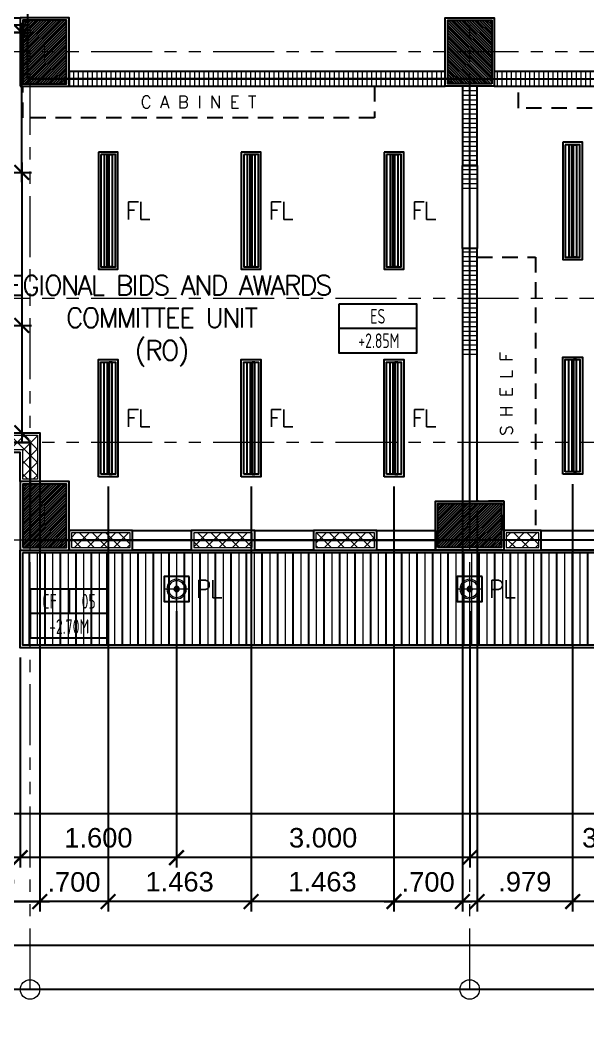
# Model space of a CAD drawing. Header units: metres. Extents: x -12400 to 1, y 0 to 106422.
# Drawn here: x -12187.41 to -12181.6, y 106331.7 to 106342.06 of the extents above; entities that cross this region are included whole.
import ezdxf
from ezdxf.enums import TextEntityAlignment as Align

# ---------------------------------------------------------------- set-up
doc = ezdxf.new("R2010")
doc.units = ezdxf.units.M
doc.header["$PDMODE"] = 35
doc.linetypes.add('HIDDEN2', pattern=[4.762499999999999, 3.175, -1.5875])
doc.linetypes.add('PHANTOM2', pattern=[1.25, 0.625, -0.125, 0.125, -0.125, 0.125, -0.125])
for name, color, linetype, lineweight in [('0.1', 1, 'Continuous', 9), ('A-DIM-100', 8, 'Continuous', 0), ('DIM 001', 251, 'Continuous', 13), ('FURN', 8, 'Continuous', 5), ('HATCH', 250, 'Continuous', 5), ('LAYOUT', 1, 'Continuous', 20), ('LF 001', 51, 'Continuous', 20)]:
    doc.layers.add(name, color=color, linetype=linetype, lineweight=lineweight)
for name, color, linetype in [('C-SCHED', 1, 'Continuous'), ('E_FIX_LIGHT1', 2, 'Continuous'), ('lighting', 1, 'Continuous'), ('stone', 15, 'Continuous'), ('txt', 2, 'Continuous'), ('WALL', 7, 'Continuous')]:
    doc.layers.add(name, color=color, linetype=linetype)
doc.layers.add('GUIDELINES', color=206, linetype='Continuous', plot=False)
doc.styles.add('architxt', font='architxt.shx', dxfattribs={"width": 0.8})
doc.styles.add('DIMTXT-100', font='arial.ttf')
doc.styles.add('swis721', font='swiss.ttf')
doc.styles.add('T.25', font='romans.shx', dxfattribs={"height": 0.2})
doc.dimstyles.new('D-100', dxfattribs={"dimtxt": 0.2, "dimasz": 0.15, "dimexe": 0.1, "dimexo": 0.1, "dimgap": 0.1, "dimtad": 1, "dimdec": 3, "dimzin": 4, "dimdsep": 46, "dimtxsty": 'DIMTXT-100', "dimblk": 'ARCHTICK', "dimcen": 0.2, "dimdle": 0.1, "dimclrd": 8, "dimclre": 8, "dimclrt": 2, "dimadec": 0, "dimazin": 1, "dimtfac": 1, "dimtdec": 3, "dimtofl": 0, "dimtmove": 2, "dimatfit": 3, "dimfxl": 1, "dimarcsym": 0})
doc.dimstyles.new('DIM 200', dxfattribs={"dimtxt": 200, "dimasz": 1, "dimexe": 0, "dimexo": 40, "dimgap": 50, "dimtad": 1, "dimtoh": 1, "dimdec": 0, "dimlfac": 2, "dimtxsty": 'swis721', "dimblk": 'CIR', "dimcen": 0, "dimclrd": 155, "dimclre": 155, "dimclrt": 4, "dimadec": 0, "dimazin": 0, "dimtfac": 1, "dimtdec": 0, "dimtix": 1, "dimtmove": 1, "dimatfit": 3, "dimldrblk": 'CIR', "dimfxl": 0, "dimarcsym": 0})

# ---------------------------------------------------------------- blocks, each defined once
blk = doc.blocks.new('CIR')
at = {"color": 4}
blk.add_circle((0, 0), 50, dxfattribs=at)
blk = doc.blocks.new('A$C1B753C5A')
at = {"layer": 'WALL'}
h = blk.add_hatch(dxfattribs=at)
h.set_pattern_fill('ANSI31', color=250, scale=0.15)
h.set_pattern_definition([(45, (-1494.388102653662, 303.0677240852394), (-0.01325825214724777, 0.01325825214724777), [])])
h.paths.add_polyline_path([(0.4750000000001364, 0.6749999999999545), (0.02500000000009089, 0.6749999999999545), (0.02500000000009095, 0.02499999999997721), (0.4750000000001364, 0.02499999999997721)])
at = {"color": 7}
blk.add_lwpolyline([(0, 0), (0.5000000000002274, 0), (0.5000000000002274, 0.6999999999999318), (0, 0.6999999999999318)], close=True, dxfattribs=at)
at = {"layer": 'stone', "color": 5}
blk.add_lwpolyline([(0.02500000000009095, 0.02499999999997726), (0.4750000000001364, 0.02499999999997726), (0.4750000000001364, 0.6749999999999545), (0.02500000000009095, 0.6749999999999545)], close=True, dxfattribs=at)
blk = doc.blocks.new('COLUMNS2F')
for p in [(-12146.05441529414, 106330.3999565114), (-12146.05441529414, 106325.6499565114)]:
    blk.add_blockref('A$C1B753C5A', p)
at = {"xscale": -1}
blk.add_blockref('A$C1B753C5A', (-12141.20441529414, 106330.3999565114), dxfattribs=at)
at = {"xscale": -1, "rotation": 270}
blk.add_blockref('A$C1B753C5A', (-12141.80441529414, 106325.6499565114), dxfattribs=at)
blk = doc.blocks.new('*U1717')
at = {"layer": 'HATCH'}
h = blk.add_hatch(dxfattribs=at)
h.set_pattern_fill('ANSI31', color=256, scale=0.015, angle=45)
h.set_pattern_definition([(90, (12095.12419102851, -106406.4165946045), (-0.04762500000000001, 0), [])])
h.paths.add_polyline_path([(0, 0.1499999999796273), (0, -1.387778780781446e-17), (3.850000000000136, -1.387778780781446e-17), (3.850000000000136, 0.1499999999796273)])
at = {"color": 3}
blk.add_lwpolyline([(3.850000000000136, 0), (3.850000000000136, 0.1499999999796273), (0, 0.1499999999796273), (0, 0)], close=True, dxfattribs=at)
blk = doc.blocks.new('*U1761')
at = {"layer": 'HATCH'}
h = blk.add_hatch(dxfattribs=at)
h.set_pattern_fill('ANSI37', color=256, scale=0.03, angle=-180)
h.set_pattern_definition([(225, (-0.7049999999845002, 0), (0.06735192090801863, -0.06735192090801868), []), (314.9999999999999, (-0.7049999999845002, 0), (0.06735192090801868, 0.06735192090801861), [])])
h.paths.add_polyline_path([(0.02500000000873115, 0.1749999999883585), (0.02500000000873115, 0.02499999999417923), (0.3575000000209567, 0.02499999999417923), (0.3575000000209567, 0.1749999999883585)])
blk.add_lwpolyline([(0, 0.1999999999825377), (0, 0), (0.382500000015136, 0), (0.382500000015136, 0.1999999999825377)], close=True)
blk.add_lwpolyline([(0.02500000000873115, 0.1749999999883585), (0.02500000000873115, 0.02499999999417923), (0.3575000000209567, 0.02499999999417923), (0.3575000000209567, 0.1749999999883585)], close=True, dxfattribs=at)
blk = doc.blocks.new('*U1774')
at = {"layer": 'HATCH'}
h = blk.add_hatch(dxfattribs=at)
h.set_pattern_fill('ANSI37', color=256, scale=0.03, angle=-180)
h.set_pattern_definition([(225, (-0.4374999999831163, 0), (0.06735192090801863, -0.06735192090801868), []), (314.9999999999999, (-0.4374999999831163, 0), (0.06735192090801868, 0.06735192090801861), [])])
h.paths.add_polyline_path([(0.02500000000873115, 0.1749999999883585), (0.02500000000873115, 0.02499999999417923), (0.6250000000223406, 0.02499999999417923), (0.6250000000223406, 0.1749999999883585)])
blk.add_lwpolyline([(0, 0.1999999999825377), (0, 0), (0.6500000000165198, 0), (0.6500000000165198, 0.1999999999825377)], close=True)
blk.add_lwpolyline([(0.02500000000873115, 0.1749999999883585), (0.02500000000873115, 0.02499999999417923), (0.6250000000223406, 0.02499999999417923), (0.6250000000223406, 0.1749999999883585)], close=True, dxfattribs=at)
blk = doc.blocks.new('*U1034')
at = {"layer": 'HATCH'}
h = blk.add_hatch(dxfattribs=at)
h.set_pattern_fill('ANSI31', color=256, scale=0.015, angle=45)
h.set_pattern_definition([(90, (12093.86181506752, -106406.4165946045), (-0.04762500000000001, 0), [])])
h.paths.add_polyline_path([(1.500124039010191, 0.1499999999796273), (1.500124039010191, 0), (2.587624039009827, 0), (2.587624039009827, 0.1499999999796273)])
at = {"color": 3}
blk.add_lwpolyline([(2.587624039009827, 0), (2.587624039009827, 0.1499999999796273), (0, 0.1499999999796273), (0, 0)], close=True, dxfattribs=at)
blk = doc.blocks.new('*U1035')
at = {"layer": 'HATCH'}
h = blk.add_hatch(dxfattribs=at)
h.set_pattern_fill('ANSI31', color=256, scale=0.015, angle=45)
h.set_pattern_definition([(90, (12092.08656698948, -106406.4165946045), (-0.04762500000000001, 0), [])])
h.paths.add_polyline_path([(-0.2751240390225549, 0.1499999999796273), (-0.2751240390225549, 0), (0.8123759609770813, 0), (0.8123759609770813, 0.1499999999796273)])
at = {"color": 3}
blk.add_lwpolyline([(0.8123759609770813, 0), (0.8123759609770813, 0.1499999999796273), (0, 0.1499999999796273), (0, 0)], close=True, dxfattribs=at)
blk = doc.blocks.new('A$C7ed75b16')
at = {"layer": 'HATCH'}
h = blk.add_hatch(dxfattribs=at)
h.set_pattern_fill('ANSI37', color=256, scale=0.03)
h.set_pattern_definition([(45, (12161.35441529407, -106386.5702236537), (-0.06735192090801866, 0.06735192090801866), []), (135, (12161.35441529407, -106386.5702236537), (-0.06735192090801866, -0.06735192090801864), [])])
h.paths.add_polyline_path([(17.87499999986903, 2.025000000023283), (17.87499999986903, 2.175000000032014), (18.17499999993561, 2.17500000014843), (18.17499999993561, 1.725000000020373), (18.02499999992324, 1.725000000020373), (18.02499999992324, 2.025000000139698)])
at = {"color": 1}
for points in [[(15.79987596100545, 6.450000000011642), (18, 6.450000000011642), (18, 6.300000000017462), (15.79987596100545, 6.300000000017462)], [(22.52500000000873, 4.937624039026559), (22.67499999998836, 4.937624039026559), (22.67499999998836, 4.087624039020739), (22.52500000000873, 4.087624039020739)], [(19.15000000001783, 1.19999999999709), (19.74999999996726, 1.19999999999709), (19.74999999996726, 1), (19.15000000001783, 1)], [(20.39999999998327, 1.199999999982538), (20.99999999998363, 1.199999999982538), (20.99999999998363, 0.9999999999854481), (20.39999999998327, 0.9999999999854481)], [(21.64999999999964, 1.199999999967986), (22.25, 1.199999999967986), (22.25, 0.9999999999854481), (21.64999999999964, 0.9999999999854481)], [(23.33250000001317, 1.19999999999709), (23.93249999999716, 1.19999999999709), (23.93249999999716, 1), (23.33250000001317, 1)]]:
    blk.add_lwpolyline(points, close=True, dxfattribs=at)
at = {"color": 3}
blk.add_lwpolyline([(18.49999999999818, 5.750000000029104), (22.35000000000036, 5.750000000029104), (22.35000000000036, 5.900000000023283), (18.49999999999818, 5.900000000023283)], close=True, dxfattribs=at)
blk.add_lwpolyline([(17.84999999987485, 2.000000000029104), (17.84999999987485, 2.200000000026193), (18.19999999992979, 2.200000000142609), (18.19999999992979, 1.700000000026193), (17.99999999992906, 1.700000000026193), (17.99999999992906, 2.000000000145519)], close=True)
at = {"layer": 'GUIDELINES'}
for points in [[(1.100000000000364, 19.60000000002037), (10.10000000000036, 19.60000000002037), (10.10000000000036, 18.90000000002328), (18.10000000000036, 18.90000000002328), (18.10000000000036, 19.60000000002037), (27.10000000000036, 19.60000000002037), (27.10000000000036, 1.100000000020373), (18.10000000000036, 1.100000000020373), (18.10000000000036, 2.100000000136788), (10.10000000000036, 2.100000000136788), (10.10000000000036, 1.100000000020373), (1.100000000000364, 1.100000000020373)], [(27.10000000000036, 14.32500000001164), (18.07500000000073, 14.32500000001164), (18.07500000000073, 5.825000000026193), (27.10000000000036, 5.825000000026193)], [(18.10000000000036, 2.100000000020373), (18.10000000000036, 1.100000000020373), (22.59999999999854, 1.100000000020373), (22.59999999999854, 5.825000000026193), (18.07500000000073, 5.825000000026193), (18.07500000000073, 6.375000000014552), (15.72499999999309, 6.375000000014552), (15.72499999999309, 2.100000000020373)], [(22.59999999999854, 5.825000000026193), (27.09999999999854, 5.825000000026193), (27.09999999999854, 1.100000000020373), (22.59999999999854, 1.100000000020373)]]:
    blk.add_lwpolyline(points, close=True, dxfattribs=at)
at = {"layer": 'HATCH'}
blk.add_lwpolyline([(17.87499999986903, 2.025000000023283), (17.87499999986903, 2.175000000032014), (18.17499999993561, 2.17500000014843), (18.17499999993561, 1.725000000020373), (18.02499999992324, 1.725000000020373), (18.02499999992324, 2.025000000139698)], close=True, dxfattribs=at)
for name, p in [('COLUMNS2F', (12164.05441529414, -106324.6499565114)), ('*U1717', (18.5, 5.75)), ('*U1717', (22.85000000000036, 5.75)), ('*U1774', (18.50000000000182, 1.000000000014552)), ('*U1774', (19.74999999996726, 1.000000000014552)), ('*U1774', (20.99999999998363, 0.9999999999854481)), ('*U1761', (22.94999999999891, 1.000000000014552))]:
    blk.add_blockref(name, p)
at = {"rotation": 90}
for name, p in [('*U1035', (22.67499999998836, 4.937624039026559)), ('*U1034', (22.67499999998836, 1.500000000014552))]:
    blk.add_blockref(name, p, dxfattribs=at)
blk = doc.blocks.new('LEDPENDANTLT')
at = {"color": 1}
for points in [[(0, 0.1999999999970896), (1.200000000000728, 0.1999999999970896), (1.200000000000728, 0), (0, 0)], [(0.02499999999417923, 0.1750000000029104), (1.175000000006548, 0.1750000000029104), (1.175000000006548, 0.02499999999417923), (0.02499999999417923, 0.02499999999417923)]]:
    blk.add_lwpolyline(points, close=True, dxfattribs=at)
at = {"color": 2}
for points in [[(1.174999999995634, 0.1100000000005821), (0.02499999999417923, 0.1100000000005821), (0.02499999999417923, 0.1399999999994179), (1.174999999995634, 0.1399999999994179)], [(1.174999999995634, 0.09000000001105946), (0.02499999999417923, 0.09000000001105946), (0.02499999999417923, 0.06000000001222361), (1.174999999995634, 0.06000000001222361)]]:
    blk.add_lwpolyline(points, close=True, dxfattribs=at)
blk = doc.blocks.new('L1')
at = {"layer": 'LF 001', "lineweight": 20, "ltscale": 1500}
h = blk.add_hatch(color=256, dxfattribs=at)
edge = h.paths.add_edge_path()
edge.add_arc((1.13686837721616e-13, -1.13686837721616e-13), 0.0318958546358772, 0, 360)
at = {"layer": 'LF 001', "color": 76, "lineweight": 18, "ltscale": 1500}
for points in [[(1.13686837721616e-13, 0.1499999999997499), (1.13686837721616e-13, -0.1500000000000909)], [(-0.1499999999999773, -1.13686837721616e-13), (0.1500000000000909, -1.13686837721616e-13)]]:
    blk.add_lwpolyline(points, dxfattribs=at)
at = {"layer": 'LF 001', "ltscale": 1500}
blk.add_lwpolyline([(-0.09999999999990905, -1.13686837721616e-13, -1), (0.1000000000000227, -1.13686837721616e-13, -1)], format="xyb", close=True, dxfattribs=at)
at = {"layer": 'LF 001', "lineweight": 20, "ltscale": 1500}
blk.add_circle((1.13686837721616e-13, -1.13686837721616e-13), 0.0318958546358772, dxfattribs=at)
blk = doc.blocks.new('LO')
at = {"layer": 'LAYOUT', "xscale": 1000, "yscale": 1000, "zscale": 1000}
blk.add_blockref('L1', (0, 0), dxfattribs=at)
blk = doc.blocks.new('*U1960')
at = {"layer": 'LF 001', "ltscale": 1500}
blk.add_circle((0, -3.995415109869782e-14), 0.0998520709958535, dxfattribs=at)
at = {"layer": 'lighting', "xscale": 0.0008492979043710491, "yscale": 0.0008492979043710491, "zscale": 0.0008492979043710491}
blk.add_blockref('LO', (0, -3.995415109869782e-14), dxfattribs=at)
blk = doc.blocks.new('A$Cc2b2540e')
h = blk.add_hatch()
h.set_pattern_fill('ANSI31', color=8, scale=0.05, angle=45)
h.set_pattern_definition([(90, (12129.21296792572, -106290.2629166174), (-0.15875, 0), [])])
h.paths.add_polyline_path([(18.02499999999418, 0.9750000000058208), (27.18964466094076, 0.9749999999912689), (28.13964466095422, 0.02499999999417923), (18.02499999999418, 0.02499999999417923)])
at = {"color": 1, "linetype": 'HIDDEN2', "ltscale": 0.05}
for points in [[(18.02499999999964, 5.750000000029104), (21.62500000003456, 5.750000000029104), (21.62500000003456, 5.425000000061118), (18.02499999999964, 5.425000000061118)], [(23.10000000001492, 5.750000000014552), (26.70000000001528, 5.750000000014552), (26.70000000001528, 5.525000000008731), (23.10000000001492, 5.525000000008731)], [(22.95000000001892, 1.200000000011642), (22.95000000001892, 1.500000000014552), (22.67500000001746, 1.500000000014552), (22.67500000001746, 4.000000000029104), (23.27500000001601, 4.000000000029104), (23.27500000001601, 1.200000000011642)]]:
    blk.add_lwpolyline(points, close=True, dxfattribs=at)
at = {"color": 1}
blk.add_lwpolyline([(18, 1), (27.19999999999709, 0.9999999999854481), (28.20000000000073, 0), (18, 0), (18, 1)], dxfattribs=at)
at = {"color": 8}
for points in [[(18.02499999999418, 0.9750000000203727), (27.18964466094076, 0.9750000000058208), (28.13964466095422, 0.02500000000873115), (18.02499999999418, 0.02500000000873115)], [(18.02499999999418, 0.9750000000058208), (27.18964466094076, 0.9749999999912689), (28.13964466095422, 0.02499999999417923), (18.02499999999418, 0.02499999999417923)]]:
    blk.add_lwpolyline(points, close=True, dxfattribs=at)
at = {"color": 1}
for points in [[(19.72739468565487, 0.727394685629406), (19.47260531434222, 0.7273946856439579), (19.47260531434222, 0.4726053143531317), (19.72739468565487, 0.4726053143385798)], [(22.72739468565487, 0.727394685629406), (22.47260531434222, 0.7273946856439579), (22.47260531434222, 0.4726053143531317), (22.72739468565487, 0.4726053143385798)]]:
    blk.add_lwpolyline(points, close=True, dxfattribs=at)
at = {"xscale": -1.000000000000002, "rotation": 90}
for p in [(23.75374999999622, 5.175000000512227), (18.99999999992906, 5.075000000069849), (20.46249999996871, 5.075000000069849), (21.92500000000655, 5.075000000069849)]:
    blk.add_blockref('LEDPENDANTLT', p, dxfattribs=at)
at = {"rotation": 90}
for p in [(18.99999999992906, 1.75), (20.46249999996871, 1.75), (21.92500000000655, 1.75), (23.75374999999622, 1.774999999644933)]:
    blk.add_blockref('LEDPENDANTLT', p, dxfattribs=at)
at = {"layer": 'E_FIX_LIGHT1', "xscale": -1, "rotation": 270}
for p in [(19.59999999999854, 0.5999999999912689), (22.59999999999854, 0.5999999999912689)]:
    blk.add_blockref('*U1960', p, dxfattribs=at)
at = {"layer": '0.1', "color": 2, "insert": (19.8250000000171, 5.587500000037835), "char_height": 0.125, "attachment_point": 5, "style": 'T.25'}
blk.add_mtext_dynamic_manual_height_columns('{\\C3;C A B I N E T}', width=1.877873459815419, gutter_width=1, heights=[0], dxfattribs=at)
at = {"layer": '0.1', "color": 2, "insert": (22.97516035099579, 2.598590790570597), "char_height": 0.125, "attachment_point": 5, "rotation": 89.99999999999993, "style": 'T.25'}
blk.add_mtext_dynamic_manual_height_columns('{\\C3;S H E L F}', width=1.286489697929028, gutter_width=1, heights=[0], dxfattribs=at)
at = {"layer": 'txt', "color": 6, "linetype": 'Continuous', "char_height": 0.18, "attachment_point": 5, "style": 'T.25'}
for s, insert in [('{\\T0.9;FL}', (19.19999999992979, 4.475000000064028)), ('{\\T0.9;FL}', (20.66249999996944, 4.475000000064028)), ('{\\T0.9;FL}', (22.12500000000728, 4.475000000064028)), ('{\\T0.9;FL}', (19.19999999992979, 2.349999999991269)), ('{\\T0.9;FL}', (20.66249999996944, 2.349999999991269)), ('{\\T0.9;FL}', (22.12500000000728, 2.349999999991269)), ('{\\T0.9;PL}', (19.9273946856556, 0.6000000000058208)), ('{\\T0.9;PL}', (22.9273946856556, 0.6000000000058208))]:
    blk.add_mtext_dynamic_manual_height_columns(s, width=0.6453045245441018, gutter_width=0.001, heights=[0], dxfattribs=dict(at, insert=insert))
blk = doc.blocks.new('_ArchTick')
at = {"color": 0, "linetype": 'ByBlock', "const_width": 0.15}
blk.add_lwpolyline([(-0.5, -0.5), (0.5, 0.5)], dxfattribs=at)
blk = doc.blocks.new('*D1167')
at = {"layer": 'DEFPOINTS', "color": 0, "transparency": 16777216}
for p in [(-12181.75921792572, 106337.4115394428), (-12180.39671792572, 106337.4115394428), (-12181.75921792572, 106333.0365394432)]:
    blk.add_point(p, dxfattribs=at)
at = {"layer": 'DIM 001', "color": 8, "lineweight": -2, "transparency": 16777216}
for p, q in [((-12181.75921792572, 106337.3115394428), (-12181.75921792572, 106332.9365394432)), ((-12180.39671792572, 106337.3115394428), (-12180.39671792572, 106332.9365394432)), ((-12180.29671792572, 106333.0365394432), (-12181.85921792572, 106333.0365394432))]:
    blk.add_line(p, q, dxfattribs=at)
at = {"layer": 'DIM 001', "color": 8, "lineweight": -2, "transparency": 16777216, "xscale": 0.15, "yscale": 0.15, "zscale": 0.15, "rotation": 180}
blk.add_blockref('_ArchTick', (-12181.75921792572, 106333.0365394432), dxfattribs=at)
at = {"layer": 'DIM 001', "color": 8, "lineweight": -2, "transparency": 16777216, "xscale": 0.15, "yscale": 0.15, "zscale": 0.15}
blk.add_blockref('_ArchTick', (-12180.39671792572, 106333.0365394432), dxfattribs=at)
at = {"layer": 'DIM 001', "color": 2, "transparency": 16777216, "insert": (-12181.07796792572, 106333.2387222536), "char_height": 0.2, "attachment_point": 5, "style": 'DIMTXT-100'}
blk.add_mtext('1.363', dxfattribs=at)
blk = doc.blocks.new('*D1168')
at = {"layer": 'DEFPOINTS', "color": 0, "transparency": 16777216}
for p in [(-12181.75921792572, 106337.4115394428), (-12182.7379679257, 106337.1365394432), (-12182.7379679257, 106333.0365394432)]:
    blk.add_point(p, dxfattribs=at)
at = {"layer": 'DIM 001', "color": 8, "lineweight": -2, "transparency": 16777216}
for p, q in [((-12181.75921792572, 106337.3115394428), (-12181.75921792572, 106332.9365394432)), ((-12182.7379679257, 106337.0365394432), (-12182.7379679257, 106332.9365394432)), ((-12181.65921792572, 106333.0365394432), (-12182.8379679257, 106333.0365394432))]:
    blk.add_line(p, q, dxfattribs=at)
at = {"layer": 'DIM 001', "color": 8, "lineweight": -2, "transparency": 16777216, "xscale": 0.15, "yscale": 0.15, "zscale": 0.15, "rotation": 180}
blk.add_blockref('_ArchTick', (-12182.7379679257, 106333.0365394432), dxfattribs=at)
at = {"layer": 'DIM 001', "color": 8, "lineweight": -2, "transparency": 16777216, "xscale": 0.15, "yscale": 0.15, "zscale": 0.15}
blk.add_blockref('_ArchTick', (-12181.75921792572, 106333.0365394432), dxfattribs=at)
at = {"layer": 'DIM 001', "color": 2, "transparency": 16777216, "insert": (-12182.24859292571, 106333.2386540408), "char_height": 0.2, "attachment_point": 5, "style": 'DIMTXT-100'}
blk.add_mtext('.979', dxfattribs=at)
blk = doc.blocks.new('*D1169')
at = {"layer": 'DEFPOINTS', "color": 0, "transparency": 16777216}
for p in [(-12183.58796792571, 106337.3865394432), (-12182.88796792571, 106337.3865394432), (-12182.88796792571, 106333.0365394432)]:
    blk.add_point(p, dxfattribs=at)
at = {"layer": 'DIM 001', "color": 8, "lineweight": -2, "transparency": 16777216}
for p, q in [((-12183.58796792571, 106337.2865394432), (-12183.58796792571, 106332.9365394432)), ((-12182.88796792571, 106337.2865394432), (-12182.88796792571, 106332.9365394432)), ((-12183.68796792571, 106333.0365394432), (-12182.78796792571, 106333.0365394432))]:
    blk.add_line(p, q, dxfattribs=at)
at = {"layer": 'DIM 001', "color": 8, "lineweight": -2, "transparency": 16777216, "xscale": 0.15, "yscale": 0.15, "zscale": 0.15, "rotation": 180}
blk.add_blockref('_ArchTick', (-12183.58796792571, 106333.0365394432), dxfattribs=at)
at = {"layer": 'DIM 001', "color": 8, "lineweight": -2, "transparency": 16777216, "xscale": 0.15, "yscale": 0.15, "zscale": 0.15}
blk.add_blockref('_ArchTick', (-12182.88796792571, 106333.0365394432), dxfattribs=at)
at = {"layer": 'DIM 001', "color": 2, "transparency": 16777216, "insert": (-12183.23796792571, 106333.2365394432), "char_height": 0.2, "attachment_point": 5, "style": 'DIMTXT-100'}
blk.add_mtext('.700', dxfattribs=at)
blk = doc.blocks.new('*D1170')
at = {"layer": 'DEFPOINTS', "color": 0, "transparency": 16777216}
for p in [(-12185.05046792575, 106337.3865394432), (-12183.58796792571, 106337.3865394432), (-12185.05046792575, 106333.0365394432)]:
    blk.add_point(p, dxfattribs=at)
at = {"layer": 'DIM 001', "color": 8, "lineweight": -2, "transparency": 16777216}
for p, q in [((-12185.05046792575, 106337.2865394432), (-12185.05046792575, 106332.9365394432)), ((-12183.58796792571, 106337.2865394432), (-12183.58796792571, 106332.9365394432)), ((-12183.48796792571, 106333.0365394432), (-12185.15046792575, 106333.0365394432))]:
    blk.add_line(p, q, dxfattribs=at)
at = {"layer": 'DIM 001', "color": 8, "lineweight": -2, "transparency": 16777216, "xscale": 0.15, "yscale": 0.15, "zscale": 0.15, "rotation": 180}
blk.add_blockref('_ArchTick', (-12185.05046792575, 106333.0365394432), dxfattribs=at)
at = {"layer": 'DIM 001', "color": 8, "lineweight": -2, "transparency": 16777216, "xscale": 0.15, "yscale": 0.15, "zscale": 0.15}
blk.add_blockref('_ArchTick', (-12183.58796792571, 106333.0365394432), dxfattribs=at)
at = {"layer": 'DIM 001', "color": 2, "transparency": 16777216, "insert": (-12184.31921792573, 106333.2387222536), "char_height": 0.2, "attachment_point": 5, "style": 'DIMTXT-100'}
blk.add_mtext('1.463', dxfattribs=at)
blk = doc.blocks.new('*D1171')
at = {"layer": 'DEFPOINTS', "color": 0, "transparency": 16777216}
for p in [(-12186.51296792579, 106337.3865394432), (-12185.05046792575, 106337.3865394432), (-12186.51296792579, 106333.0365394432)]:
    blk.add_point(p, dxfattribs=at)
at = {"layer": 'DIM 001', "color": 8, "lineweight": -2, "transparency": 16777216}
for p, q in [((-12186.51296792579, 106337.2865394432), (-12186.51296792579, 106332.9365394432)), ((-12185.05046792575, 106337.2865394432), (-12185.05046792575, 106332.9365394432)), ((-12184.95046792575, 106333.0365394432), (-12186.61296792579, 106333.0365394432))]:
    blk.add_line(p, q, dxfattribs=at)
at = {"layer": 'DIM 001', "color": 8, "lineweight": -2, "transparency": 16777216, "xscale": 0.15, "yscale": 0.15, "zscale": 0.15, "rotation": 180}
blk.add_blockref('_ArchTick', (-12186.51296792579, 106333.0365394432), dxfattribs=at)
at = {"layer": 'DIM 001', "color": 8, "lineweight": -2, "transparency": 16777216, "xscale": 0.15, "yscale": 0.15, "zscale": 0.15}
blk.add_blockref('_ArchTick', (-12185.05046792575, 106333.0365394432), dxfattribs=at)
at = {"layer": 'DIM 001', "color": 2, "transparency": 16777216, "insert": (-12185.78171792577, 106333.2387222536), "char_height": 0.2, "attachment_point": 5, "style": 'DIMTXT-100'}
blk.add_mtext('1.463', dxfattribs=at)
blk = doc.blocks.new('*D1172')
at = {"layer": 'DEFPOINTS', "color": 0, "transparency": 16777216}
for p in [(-12187.21296792579, 106337.3365394432), (-12186.51296792579, 106337.3865394432), (-12187.21296792579, 106333.0365394432)]:
    blk.add_point(p, dxfattribs=at)
at = {"layer": 'DIM 001', "color": 8, "lineweight": -2, "transparency": 16777216}
for p, q in [((-12187.21296792579, 106337.2365394432), (-12187.21296792579, 106332.9365394432)), ((-12186.51296792579, 106337.2865394432), (-12186.51296792579, 106332.9365394432)), ((-12186.41296792579, 106333.0365394432), (-12187.31296792579, 106333.0365394432))]:
    blk.add_line(p, q, dxfattribs=at)
at = {"layer": 'DIM 001', "color": 8, "lineweight": -2, "transparency": 16777216, "xscale": 0.15, "yscale": 0.15, "zscale": 0.15, "rotation": 180}
blk.add_blockref('_ArchTick', (-12187.21296792579, 106333.0365394432), dxfattribs=at)
at = {"layer": 'DIM 001', "color": 8, "lineweight": -2, "transparency": 16777216, "xscale": 0.15, "yscale": 0.15, "zscale": 0.15}
blk.add_blockref('_ArchTick', (-12186.51296792579, 106333.0365394432), dxfattribs=at)
at = {"layer": 'DIM 001', "color": 2, "transparency": 16777216, "insert": (-12186.86296792579, 106333.2365394432), "char_height": 0.2, "attachment_point": 5, "style": 'DIMTXT-100'}
blk.add_mtext('.700', dxfattribs=at)
blk = doc.blocks.new('*D1174')
at = {"layer": 'DEFPOINTS', "color": 0, "transparency": 16777216}
for p in [(-12188.41290590627, 106338.8365394432), (-12187.21296792579, 106337.8365394433), (-12187.21296792579, 106333.0365394432)]:
    blk.add_point(p, dxfattribs=at)
at = {"layer": 'DIM 001', "color": 8, "lineweight": -2, "transparency": 16777216}
for p, q in [((-12188.41290590627, 106338.7365394432), (-12188.41290590627, 106332.9365394432)), ((-12187.21296792579, 106337.7365394433), (-12187.21296792579, 106332.9365394432)), ((-12188.51290590627, 106333.0365394432), (-12187.11296792579, 106333.0365394432))]:
    blk.add_line(p, q, dxfattribs=at)
at = {"layer": 'DIM 001', "color": 8, "lineweight": -2, "transparency": 16777216, "xscale": 0.15, "yscale": 0.15, "zscale": 0.15, "rotation": 180}
blk.add_blockref('_ArchTick', (-12188.41290590627, 106333.0365394432), dxfattribs=at)
at = {"layer": 'DIM 001', "color": 8, "lineweight": -2, "transparency": 16777216, "xscale": 0.15, "yscale": 0.15, "zscale": 0.15}
blk.add_blockref('_ArchTick', (-12187.21296792579, 106333.0365394432), dxfattribs=at)
at = {"layer": 'DIM 001', "color": 2, "transparency": 16777216, "insert": (-12187.81293691603, 106333.2386540408), "char_height": 0.2, "attachment_point": 5, "style": 'DIMTXT-100'}
blk.add_mtext('1.200', dxfattribs=at)
blk = doc.blocks.new('*D1176')
at = {"layer": 'DEFPOINTS', "color": 0, "transparency": 16777216}
for p in [(-12182.81296792572, 106336.1091447575), (-12179.81296792572, 106336.1091447575), (-12182.81296792572, 106333.4865394432)]:
    blk.add_point(p, dxfattribs=at)
at = {"layer": 'DIM 001', "color": 8, "lineweight": -2, "transparency": 16777216}
for p, q in [((-12182.81296792572, 106336.0091447575), (-12182.81296792572, 106333.3865394432)), ((-12179.81296792572, 106336.0091447575), (-12179.81296792572, 106333.3865394432)), ((-12179.71296792572, 106333.4865394432), (-12182.91296792572, 106333.4865394432))]:
    blk.add_line(p, q, dxfattribs=at)
at = {"layer": 'DIM 001', "color": 8, "lineweight": -2, "transparency": 16777216, "xscale": 0.15, "yscale": 0.15, "zscale": 0.15, "rotation": 180}
blk.add_blockref('_ArchTick', (-12182.81296792572, 106333.4865394432), dxfattribs=at)
at = {"layer": 'DIM 001', "color": 8, "lineweight": -2, "transparency": 16777216, "xscale": 0.15, "yscale": 0.15, "zscale": 0.15}
blk.add_blockref('_ArchTick', (-12179.81296792572, 106333.4865394432), dxfattribs=at)
at = {"layer": 'DIM 001', "color": 2, "transparency": 16777216, "insert": (-12181.31296792572, 106333.6887222536), "char_height": 0.2, "attachment_point": 5, "style": 'DIMTXT-100'}
blk.add_mtext('3.000', dxfattribs=at)
blk = doc.blocks.new('*D1177')
at = {"layer": 'DEFPOINTS', "color": 0, "transparency": 16777216}
for p in [(-12185.81296792572, 106336.1091447575), (-12182.81296792572, 106336.1091447575), (-12185.81296792572, 106333.4865394432)]:
    blk.add_point(p, dxfattribs=at)
at = {"layer": 'DIM 001', "color": 8, "lineweight": -2, "transparency": 16777216}
for p, q in [((-12185.81296792572, 106336.0091447575), (-12185.81296792572, 106333.3865394432)), ((-12182.81296792572, 106336.0091447575), (-12182.81296792572, 106333.3865394432)), ((-12182.71296792572, 106333.4865394432), (-12185.91296792572, 106333.4865394432))]:
    blk.add_line(p, q, dxfattribs=at)
at = {"layer": 'DIM 001', "color": 8, "lineweight": -2, "transparency": 16777216, "xscale": 0.15, "yscale": 0.15, "zscale": 0.15, "rotation": 180}
blk.add_blockref('_ArchTick', (-12185.81296792572, 106333.4865394432), dxfattribs=at)
at = {"layer": 'DIM 001', "color": 8, "lineweight": -2, "transparency": 16777216, "xscale": 0.15, "yscale": 0.15, "zscale": 0.15}
blk.add_blockref('_ArchTick', (-12182.81296792572, 106333.4865394432), dxfattribs=at)
at = {"layer": 'DIM 001', "color": 2, "transparency": 16777216, "insert": (-12184.31296792572, 106333.6887222536), "char_height": 0.2, "attachment_point": 5, "style": 'DIMTXT-100'}
blk.add_mtext('3.000', dxfattribs=at)
blk = doc.blocks.new('*D1178')
at = {"layer": 'DEFPOINTS', "color": 0, "transparency": 16777216}
for p in [(-12185.81296792572, 106336.1091447575), (-12187.41296792572, 106335.6365394432), (-12187.41296792572, 106333.4865394432)]:
    blk.add_point(p, dxfattribs=at)
at = {"layer": 'DIM 001', "color": 8, "lineweight": -2, "transparency": 16777216}
for p, q in [((-12185.81296792572, 106336.0091447575), (-12185.81296792572, 106333.3865394432)), ((-12187.41296792572, 106335.5365394432), (-12187.41296792572, 106333.3865394432)), ((-12185.71296792572, 106333.4865394432), (-12187.51296792572, 106333.4865394432))]:
    blk.add_line(p, q, dxfattribs=at)
at = {"layer": 'DIM 001', "color": 8, "lineweight": -2, "transparency": 16777216, "xscale": 0.15, "yscale": 0.15, "zscale": 0.15, "rotation": 180}
blk.add_blockref('_ArchTick', (-12187.41296792572, 106333.4865394432), dxfattribs=at)
at = {"layer": 'DIM 001', "color": 8, "lineweight": -2, "transparency": 16777216, "xscale": 0.15, "yscale": 0.15, "zscale": 0.15}
blk.add_blockref('_ArchTick', (-12185.81296792572, 106333.4865394432), dxfattribs=at)
at = {"layer": 'DIM 001', "color": 2, "transparency": 16777216, "insert": (-12186.61296792572, 106333.6886540408), "char_height": 0.2, "attachment_point": 5, "style": 'DIMTXT-100'}
blk.add_mtext('1.600', dxfattribs=at)
blk = doc.blocks.new('*D1036')
at = {"layer": 'DEFPOINTS', "color": 0, "transparency": 16777216}
for p in [(-12187.81290590628, 106340.5036872021), (-12187.81290590628, 106338.9365394432), (-12187.39713040717, 106338.9365394432)]:
    blk.add_point(p, dxfattribs=at)
at = {"layer": 'DIM 001', "color": 8, "lineweight": -2, "transparency": 16777216}
for p, q in [((-12187.39713040717, 106340.6036872021), (-12187.39713040717, 106338.8365394432)), ((-12187.71290590628, 106340.5036872021), (-12187.29713040717, 106340.5036872021)), ((-12187.71290590628, 106338.9365394432), (-12187.29713040717, 106338.9365394432))]:
    blk.add_line(p, q, dxfattribs=at)
at = {"layer": 'DIM 001', "color": 8, "lineweight": -2, "transparency": 16777216, "xscale": 0.15, "yscale": 0.15, "zscale": 0.15}
for p, rotation in [((-12187.39713040717, 106340.5036872021), 90), ((-12187.39713040717, 106338.9365394432), 270)]:
    blk.add_blockref('_ArchTick', p, dxfattribs=dict(at, rotation=rotation))
at = {"layer": 'DIM 001', "color": 2, "transparency": 16777216, "insert": (-12187.59924500468, 106339.7201133226), "char_height": 0.2, "attachment_point": 5, "rotation": 90, "style": 'DIMTXT-100'}
blk.add_mtext('1.567', dxfattribs=at)
blk = doc.blocks.new('*D1037')
at = {"layer": 'DEFPOINTS', "color": 0, "transparency": 16777216}
for p in [(-12187.81290590628, 106338.9365394432), (-12187.81290590628, 106337.8365394433), (-12187.39713040718, 106337.8365394433)]:
    blk.add_point(p, dxfattribs=at)
at = {"layer": 'DIM 001', "color": 8, "lineweight": -2, "transparency": 16777216}
for p, q in [((-12187.39713040718, 106339.0365394432), (-12187.39713040718, 106337.7365394433)), ((-12187.71290590628, 106338.9365394432), (-12187.29713040718, 106338.9365394432)), ((-12187.71290590628, 106337.8365394433), (-12187.29713040718, 106337.8365394433))]:
    blk.add_line(p, q, dxfattribs=at)
at = {"layer": 'DIM 001', "color": 8, "lineweight": -2, "transparency": 16777216, "xscale": 0.15, "yscale": 0.15, "zscale": 0.15}
for p, rotation in [((-12187.39713040718, 106338.9365394432), 90), ((-12187.39713040718, 106337.8365394433), 270)]:
    blk.add_blockref('_ArchTick', p, dxfattribs=dict(at, rotation=rotation))
at = {"layer": 'DIM 001', "color": 2, "transparency": 16777216, "insert": (-12187.59924500469, 106338.3865394432), "char_height": 0.2, "attachment_point": 5, "rotation": 90, "style": 'DIMTXT-100'}
blk.add_mtext('1.100', dxfattribs=at)
blk = doc.blocks.new('*D1082')
at = {"layer": 'DEFPOINTS', "color": 0, "transparency": 16777216}
for p in [(-12187.81290590628, 106341.9365394433), (-12187.39713040718, 106341.9365394433), (-12187.81290590628, 106340.5036872021)]:
    blk.add_point(p, dxfattribs=at)
at = {"layer": 'DIM 001', "color": 8, "lineweight": -2, "transparency": 16777216}
for p, q in [((-12187.39713040718, 106340.4036872021), (-12187.39713040718, 106342.0365394433)), ((-12187.71290590628, 106341.9365394433), (-12187.29713040718, 106341.9365394433)), ((-12187.71290590628, 106340.5036872021), (-12187.29713040718, 106340.5036872021))]:
    blk.add_line(p, q, dxfattribs=at)
at = {"layer": 'DIM 001', "color": 8, "lineweight": -2, "transparency": 16777216, "xscale": 0.15, "yscale": 0.15, "zscale": 0.15}
for p, rotation in [((-12187.39713040718, 106341.9365394433), 90), ((-12187.39713040718, 106340.5036872021), 270)]:
    blk.add_blockref('_ArchTick', p, dxfattribs=dict(at, rotation=rotation))
at = {"layer": 'DIM 001', "color": 2, "transparency": 16777216, "insert": (-12187.59931321751, 106341.2201133226), "char_height": 0.2, "attachment_point": 5, "rotation": 90, "style": 'DIMTXT-100'}
blk.add_mtext('1.433', dxfattribs=at)
blk = doc.blocks.new('*D1524')
at = {"layer": 'DEFPOINTS', "color": 0, "transparency": 16777216}
for p in [(-12298.64187663414, 106345.9544916112), (-12298.64187663414, 106345.9544916112), (0.5999999999949068, 0.07500000001164153)]:
    blk.add_point(p, dxfattribs=at)
at = {"layer": 'DIM 001', "color": 8, "lineweight": -2, "transparency": 16777216}
for p, q in [((0.5999999999949068, 0.1750000000116415), (0.6000000000014186, 106346.0544916112)), ((0.7000000000014186, 106345.9544916112), (-12298.74187663415, 106345.9544916112))]:
    blk.add_line(p, q, dxfattribs=at)
at = {"layer": 'DIM 001', "color": 8, "lineweight": -2, "transparency": 16777216, "xscale": 0.15, "yscale": 0.15, "zscale": 0.15, "rotation": 180}
blk.add_blockref('_ArchTick', (-12298.64187663414, 106345.9544916112), dxfattribs=at)
at = {"layer": 'DIM 001', "color": 8, "lineweight": -2, "transparency": 16777216, "xscale": 0.15, "yscale": 0.15, "zscale": 0.15}
blk.add_blockref('_ArchTick', (0.6000000000014186, 106345.9544916112), dxfattribs=at)
at = {"layer": 'DIM 001', "color": 2, "transparency": 16777216, "insert": (-6149.020938317071, 106346.1566062088), "char_height": 0.2, "attachment_point": 5, "style": 'DIMTXT-100'}
blk.add_mtext('12299.242', dxfattribs=at)
blk = doc.blocks.new('GRID1')
at = {"color": 6, "linetype": 'PHANTOM2'}
for points in [[(-12143.25441529414, 106384.7702236537), (-12143.25441529414, 106412.5702236537)], [(-12138.75441529414, 106384.7702236537), (-12138.75441529414, 106412.5702236537)], [(-12130.75441529413, 106394.3702236537), (-12163.75441529414, 106394.3702236537)], [(-12130.75441529413, 106391.8452236537), (-12163.75441529414, 106391.8452236537)], [(-12130.7544152941, 106390.3702236538), (-12163.75441529411, 106390.3702236538)], [(-12130.75441529413, 106389.3702236537), (-12163.75441529414, 106389.3702236537)]]:
    blk.add_leader(points, dimstyle='DIM 200', override={"dimasz": 0.002, "dimgap": 60, "dimtad": 0}, dxfattribs=at)

msp = doc.modelspace()

# ---------------------------------------------------------------- hatches: boundary and pattern name
at = {"layer": 'HATCH'}
h = msp.add_hatch(dxfattribs=at)
h.set_pattern_fill('ANSI31', color=8, scale=0.05, angle=45)
h.set_pattern_definition([(90, (-76.20000000000255, 45.37362282573304), (-0.15875, 0), [])])
h.paths.add_polyline_path([(-12187.38796792572, 106336.6115394432), (-12178.22332326478, 106336.6115394432), (-12177.27332326476, 106335.6615394432), (-12187.38796792572, 106335.6615394432)])

# ---------------------------------------------------------------- linework, layer by layer
at = {"color": 1, "linetype": 'HIDDEN2', "ltscale": 0.05}
for points in [[(-12187.38796792572, 106341.3865394432), (-12183.78796792568, 106341.3865394432), (-12183.78796792568, 106341.0615394432), (-12187.38796792572, 106341.0615394432)], [(-12182.3129679257, 106341.3865394432), (-12178.7129679257, 106341.3865394432), (-12178.7129679257, 106341.1615394432), (-12182.3129679257, 106341.1615394432)], [(-12182.4629679257, 106336.8365394432), (-12182.4629679257, 106337.1365394432), (-12182.7379679257, 106337.1365394432), (-12182.7379679257, 106339.6365394432), (-12182.1379679257, 106339.6365394432), (-12182.1379679257, 106336.8365394432)]]:
    msp.add_lwpolyline(points, close=True, dxfattribs=at)
at = {"color": 1}
msp.add_lwpolyline([(-12187.41296792572, 106336.6365394432), (-12178.21296792572, 106336.6365394432), (-12177.21296792572, 106335.6365394432), (-12187.41296792572, 106335.6365394432), (-12187.41296792572, 106336.6365394432)], dxfattribs=at)
at = {"color": 8}
msp.add_lwpolyline([(-12187.38796792572, 106336.6115394432), (-12178.22332326478, 106336.6115394432), (-12177.27332326476, 106335.6615394432), (-12187.38796792572, 106335.6615394432)], close=True, dxfattribs=at)
msp.add_lwpolyline([(-12187.38796792572, 106336.6115394432), (-12178.22332326478, 106336.6115394432), (-12177.27332326476, 106335.6615394432), (-12187.38796792572, 106335.6615394432)], close=True, dxfattribs=at)
at = {"color": 1}
for points in [[(-12185.68557324006, 106336.3639341288), (-12185.94036261138, 106336.3639341288), (-12185.94036261138, 106336.1091447575), (-12185.68557324006, 106336.1091447575)], [(-12182.68557324006, 106336.3639341288), (-12182.94036261138, 106336.3639341288), (-12182.94036261138, 106336.1091447575), (-12182.68557324006, 106336.1091447575)]]:
    msp.add_lwpolyline(points, close=True, dxfattribs=at)
at = {"layer": 'C-SCHED'}
for p, q in [((-12183.35296256315, 106338.9051177202), (-12184.15296256315, 106338.9051177202)), ((-12186.91296792572, 106336.2365394432), (-12186.91296792572, 106335.9865394432)), ((-12186.51296792572, 106335.9865394432), (-12187.31296792572, 106335.9865394432))]:
    msp.add_line(p, q, dxfattribs=at)
for points in [[(-12184.15296256315, 106339.1551177202), (-12184.15296256315, 106338.6551177202), (-12183.35296256315, 106338.6551177202), (-12183.35296256315, 106339.1551177202)], [(-12187.31296792572, 106336.2365394432), (-12187.31296792572, 106335.7365394432), (-12186.51296792572, 106335.7365394432), (-12186.51296792572, 106336.2365394432)]]:
    msp.add_lwpolyline(points, close=True, dxfattribs=at)
at = {"layer": 'GUIDELINES'}
for points in [[(-12207.81296792572, 106359.9365394432), (-12174.81296792571, 106359.9365394432), (-12174.81296792571, 106332.1365394432), (-12207.81296792572, 106332.1365394432)], [(-12207.36296792572, 106359.4865394432), (-12175.26296792572, 106359.4865394432), (-12175.26296792572, 106332.5865394432), (-12207.36296792572, 106332.5865394432)], [(-12206.91296792572, 106359.0365394432), (-12175.71296792572, 106359.0365394432), (-12175.71296792572, 106333.0365394432), (-12206.91296792572, 106333.0365394432)], [(-12206.46296792572, 106358.5865394432), (-12176.16296792572, 106358.5865394432), (-12176.16296792572, 106333.4865394432), (-12206.46296792572, 106333.4865394432)], [(-12206.46296792572, 106358.5865394432), (-12176.16296792572, 106358.5865394432), (-12176.16296792572, 106333.4865394432), (-12206.46296792572, 106333.4865394432)], [(-12206.01296792572, 106358.1365394432), (-12176.61296792572, 106358.1365394432), (-12176.61296792572, 106333.9365394432), (-12206.01296792572, 106333.9365394432)]]:
    msp.add_lwpolyline(points, close=True, dxfattribs=at)

# ---------------------------------------------------------------- block references
at = {"color": 1}
msp.add_blockref('A$C7ed75b16', (-12205.41296792572, 106335.6365394432), dxfattribs=at)
msp.add_blockref('A$Cc2b2540e', (-12205.41296792572, 106335.6365394432))
at = {"layer": 'A-DIM-100'}
msp.add_blockref('GRID1', (-44.05855263158082, -52.63368421052292), dxfattribs=at)
at = {"layer": 'E_FIX_LIGHT1', "xscale": -1, "rotation": 270}
for p in [(-12185.81296792572, 106336.2365394432), (-12182.81296792572, 106336.2365394432)]:
    msp.add_blockref('*U1960', p, dxfattribs=at)
at = {"layer": 'FURN', "xscale": -1, "rotation": 90}
for p in [(-12181.65921792572, 106340.8115394437), (-12186.41296792579, 106340.7115394432), (-12184.95046792575, 106340.7115394432), (-12183.48796792571, 106340.7115394432)]:
    msp.add_blockref('LEDPENDANTLT', p, dxfattribs=at)
at = {"layer": 'FURN', "rotation": 90}
for p in [(-12186.41296792579, 106337.3865394432), (-12184.95046792575, 106337.3865394432), (-12183.48796792571, 106337.3865394432), (-12181.65921792572, 106337.4115394428)]:
    msp.add_blockref('LEDPENDANTLT', p, dxfattribs=at)

# ---------------------------------------------------------------- texts
at = {"linetype": 'Continuous', "insert": (-12185.96911643332, 106338.9809092767), "char_height": 0.2, "attachment_point": 5, "style": 'T.25'}
msp.add_mtext_dynamic_manual_height_columns('{\\T0.9;\\C3;REGIONAL BIDS AND AWARDS COMMITTEE UNIT\\P(RO)}', width=3.950410559657669, gutter_width=0.001, heights=[0], dxfattribs=at)
at = {"layer": '0.1', "color": 2, "insert": (-12185.5879679257, 106341.2240394432), "char_height": 0.125, "attachment_point": 5, "style": 'T.25'}
msp.add_mtext_dynamic_manual_height_columns('{\\C3;C A B I N E T}', width=1.877873459815419, gutter_width=1, heights=[0], dxfattribs=at)
at = {"layer": '0.1', "color": 2, "insert": (-12182.43780757472, 106338.2351302337), "char_height": 0.125, "attachment_point": 5, "rotation": 89.99999999999993, "style": 'T.25'}
msp.add_mtext_dynamic_manual_height_columns('{\\C3;S H E L F}', width=1.286489697929028, gutter_width=1, heights=[0], dxfattribs=at)
at = {"layer": 'C-SCHED', "color": 2, "style": 'architxt', "width": 0.8}
for s, p in [('ES', (-12183.75296256316, 106338.9547589799)), ('CF', (-12187.11296792572, 106336.0361807028))]:
    msp.add_text(s, height=0.15, dxfattribs=at).set_placement(p, align=Align.CENTER)
for tag, p in [('+2.85M', (-12183.74252346571, 106338.7047589799)), ('05', (-12186.71296792572, 106336.0361807028)), ('+2.70M', (-12186.91202662539, 106335.7777264951))]:
    msp.add_attdef(tag, text='-', height=0.15, dxfattribs=at).set_placement(p, align=Align.CENTER)

# ---------------------------------------------------------------- dimensions: what is measured, and where the dimension line sits
at = {"layer": 'DIM 001'}
for base, p1, p2, picture, middle in [((-12298.64187663414, 106345.9544916112), (0.5999999999949068, 0.07500000001164153), (-12298.64187663414, 106345.9544916112), '*D1524', (-6149.020938317071, 106346.1566062088)), ((-12187.21296792579, 106333.0365394432), (-12188.41290590627, 106338.8365394432), (-12187.21296792579, 106337.8365394433), '*D1174', (-12187.81293691603, 106333.2386540408)), ((-12186.51296792579, 106333.0365394432), (-12185.05046792575, 106337.3865394432), (-12186.51296792579, 106337.3865394432), '*D1171', (-12185.78171792577, 106333.2387222536)), ((-12185.05046792575, 106333.0365394432), (-12183.58796792571, 106337.3865394432), (-12185.05046792575, 106337.3865394432), '*D1170', (-12184.31921792573, 106333.2387222536)), ((-12182.7379679257, 106333.0365394432), (-12181.75921792572, 106337.4115394428), (-12182.7379679257, 106337.1365394432), '*D1168', (-12182.24859292571, 106333.2386540408)), ((-12181.75921792572, 106333.0365394432), (-12180.39671792572, 106337.4115394428), (-12181.75921792572, 106337.4115394428), '*D1167', (-12181.07796792572, 106333.2387222536)), ((-12187.41296792572, 106333.4865394432), (-12185.81296792572, 106336.1091447575), (-12187.41296792572, 106335.6365394432), '*D1178', (-12186.61296792572, 106333.6886540408)), ((-12185.81296792572, 106333.4865394432), (-12182.81296792572, 106336.1091447575), (-12185.81296792572, 106336.1091447575), '*D1177', (-12184.31296792572, 106333.6887222536)), ((-12182.81296792572, 106333.4865394432), (-12179.81296792572, 106336.1091447575), (-12182.81296792572, 106336.1091447575), '*D1176', (-12181.31296792572, 106333.6887222536))]:
    dim = msp.add_linear_dim(base=base, p1=p1, p2=p2, dimstyle='D-100', dxfattribs=at)
    dim.commit()
    dim.dimension.update_dxf_attribs({"geometry": picture, "text_midpoint": middle})
for base, p1, p2, picture, middle in [((-12187.39713040718, 106341.9365394433), (-12187.81290590627, 106340.503687202), (-12187.81290590627, 106341.9365394432), '*D1082', (-12187.59931321751, 106341.2201133226)), ((-12187.39713040717, 106338.9365394432), (-12187.81290590627, 106340.503687202), (-12187.81290590627, 106338.9365394432), '*D1036', (-12187.59924500468, 106339.7201133226)), ((-12187.39713040718, 106337.8365394433), (-12187.81290590627, 106338.9365394432), (-12187.81290590627, 106337.8365394432), '*D1037', (-12187.59924500469, 106338.3865394432))]:
    dim = msp.add_linear_dim(base=base, p1=p1, p2=p2, angle=90, dimstyle='D-100', dxfattribs=at)
    dim.commit()
    dim.dimension.update_dxf_attribs({"geometry": picture, "text_midpoint": middle})
for base, p1, p2, picture, middle in [((-12187.21296792579, 106333.0365394432), (-12186.51296792579, 106337.3865394432), (-12187.21296792579, 106337.3365394432), '*D1172', (-12186.86296792579, 106333.2365394432)), ((-12182.88796792571, 106333.0365394432), (-12183.58796792571, 106337.3865394432), (-12182.88796792571, 106337.3865394432), '*D1169', (-12183.23796792571, 106333.2365394432))]:
    dim = msp.add_linear_dim(base=base, p1=p1, p2=p2, dimstyle='D-100', dxfattribs=at)
    dim.commit()
    dim.dimension.update_dxf_attribs({"geometry": picture, "text_midpoint": middle, "dimtype": 160})

doc.saveas('drawing.dxf')
